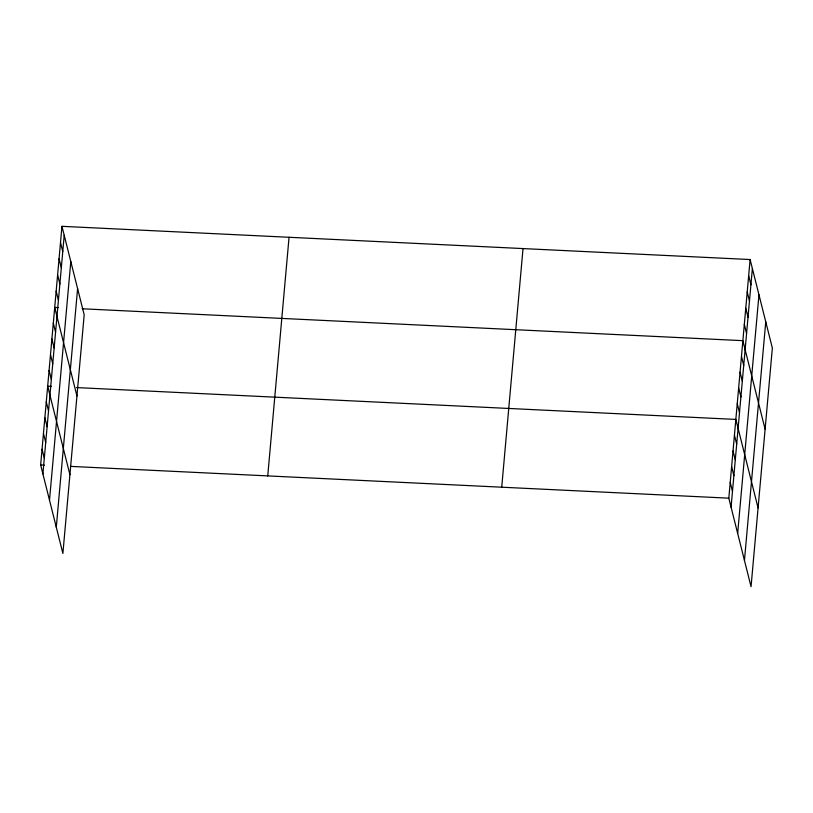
<?xml version="1.0" encoding="UTF-8"?>
<svg xmlns="http://www.w3.org/2000/svg" width="813" height="813" viewBox="0 0 813 813"><rect width="100%" height="100%" fill="white"/><g stroke="black" fill="none" stroke-linecap="round" stroke-linejoin="round"><path stroke-width="1.22" d="M61.951 226.319L84.186 314.834L62.886 553.46L40.65 464.945L61.951 226.319L750.114 259.54L772.35 348.055L751.049 586.681L728.814 498.166L750.114 259.54M42.906 473.938L64.217 235.313M49.502 500.178L70.802 261.552M56.29 527.22L77.601 288.595M267.741 475.91L289.052 237.284M501.723 487.2L523.023 248.575M731.07 507.16L752.371 268.534M737.665 533.399L758.966 294.773M744.454 560.442L765.755 321.816M58.455 307.629L54.715 307.446L76.94 395.972M82.164 308.777L742.869 340.667L765.104 429.193M51.422 386.378L47.682 386.195L69.918 474.711M76.381 387.577L735.846 419.417L758.072 507.932M40.65 464.945L44.39 465.127M70.599 466.388L728.814 498.166M748.671 275.77L750.927 284.763M747.218 291.989L749.474 300.983M745.765 308.218L748.031 317.212M744.322 324.448L746.578 333.442M741.466 356.419L743.722 365.413M740.064 372.171L742.32 381.165M738.651 387.923L740.917 396.917M737.249 403.665L739.505 412.658M734.434 435.168L736.7 444.162M733.031 450.92L735.287 459.914M731.619 466.662L733.885 475.666M730.216 482.414L732.472 491.408M60.508 242.538L62.764 251.532M59.054 258.768L61.321 267.762M57.611 274.997L59.867 283.991M56.158 291.227L58.414 300.221M53.302 323.198L55.569 332.192M51.9 338.95L54.156 347.944M50.497 354.702L52.754 363.696M49.085 370.443L51.341 379.437M46.27 401.947L48.536 410.941M44.867 417.699L47.124 426.693M43.465 433.441L45.721 442.435M42.052 449.193L44.319 458.186"/></g></svg>
